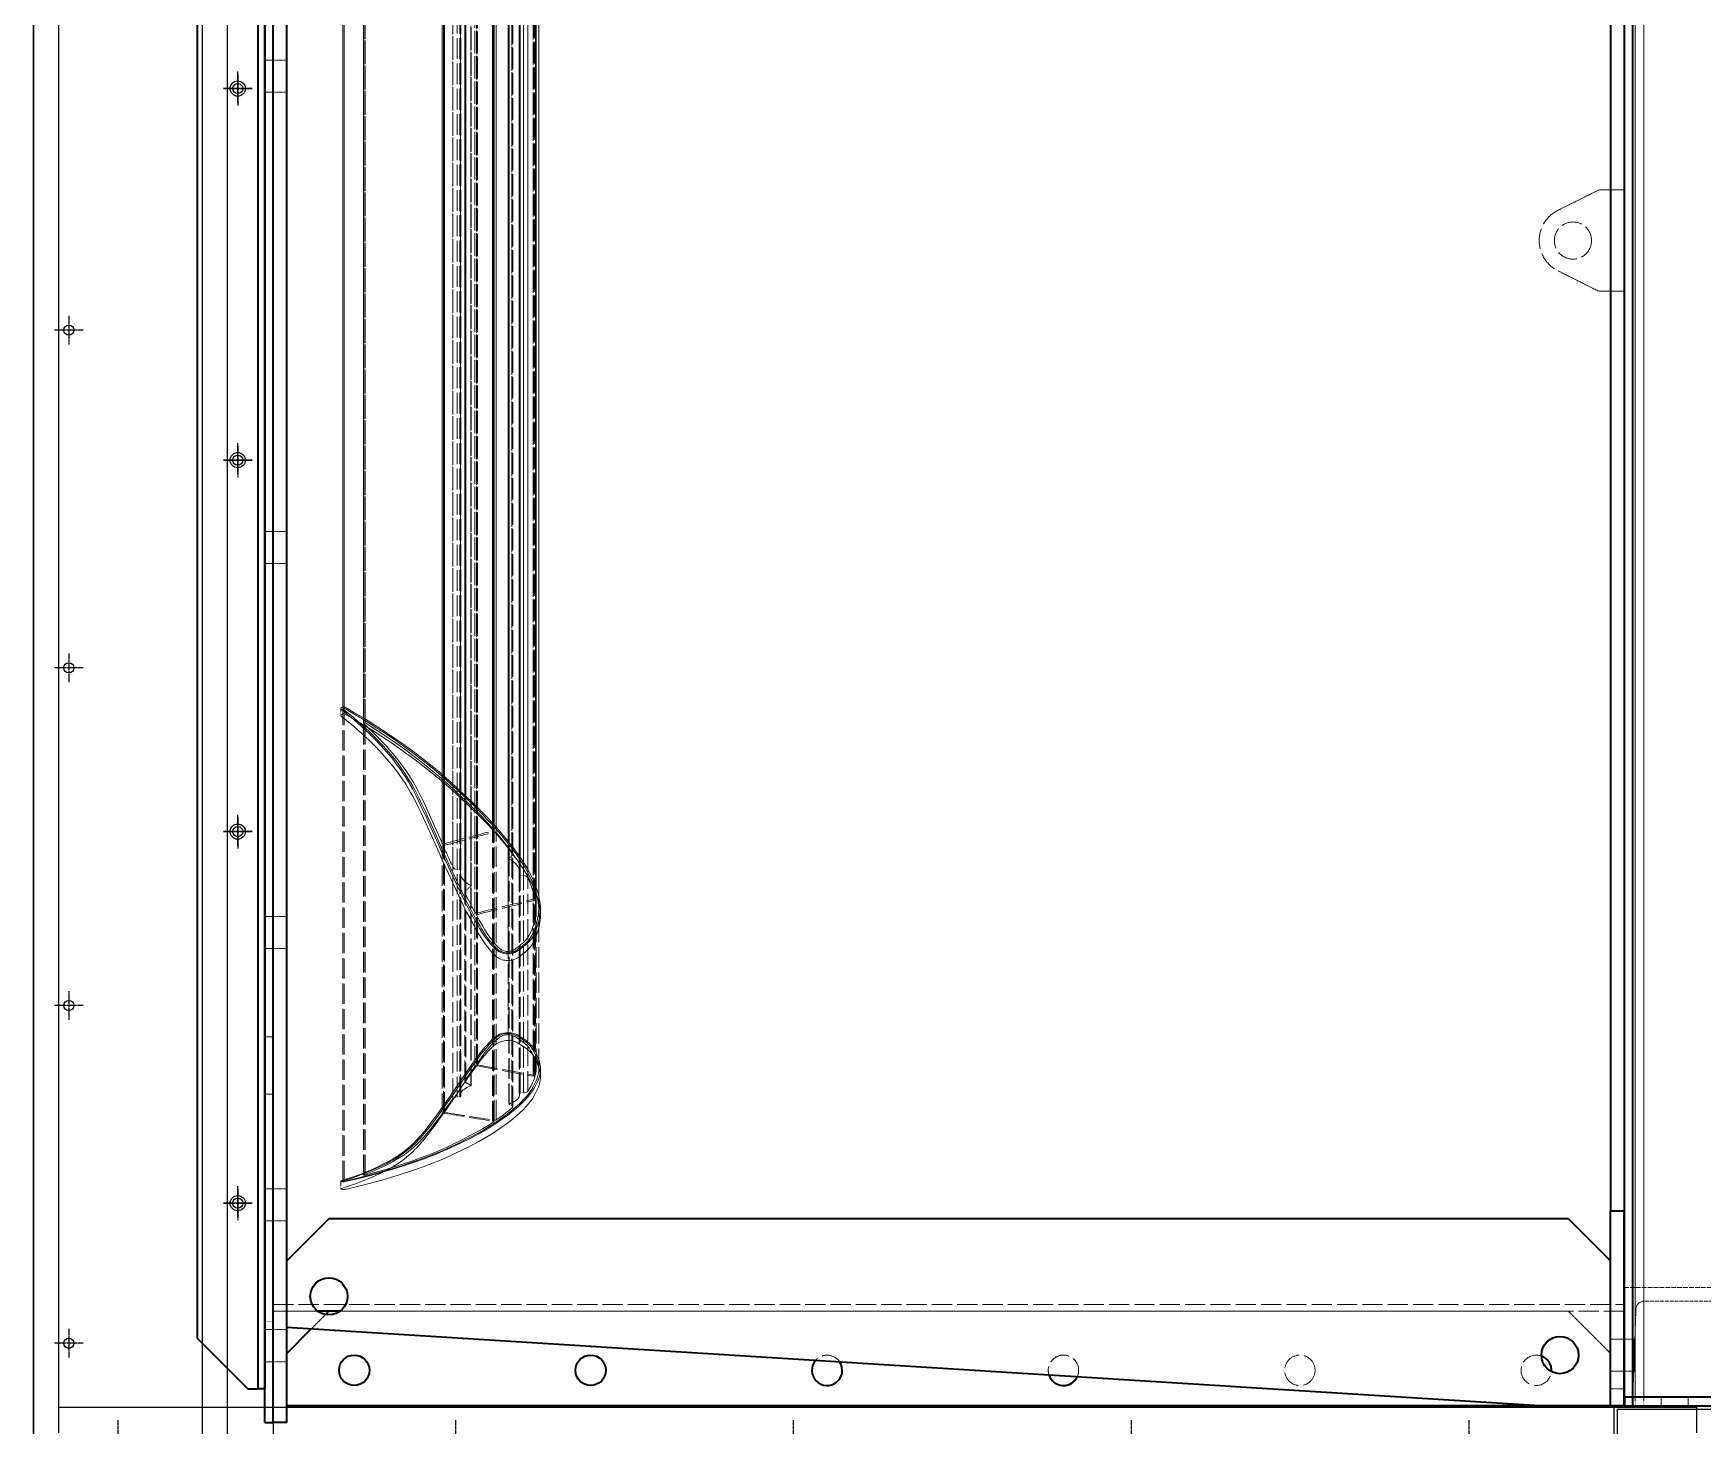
# Model space of a CAD drawing. Header units: millimetres. Extents: x 2647 to 34760, y 2046 to 24755.
# Drawn here: x 14037 to 15026, y 10360 to 11185 of the extents above; entities that cross this region are included whole.
import ezdxf

# ---------------------------------------------------------------- set-up
doc = ezdxf.new("R2010")
doc.units = ezdxf.units.MM
doc.linetypes.add('CENTER', pattern=[2, 1.25, -0.25, 0.25, -0.25])
doc.linetypes.add('DASHED', pattern=[15, 12, -3])
doc.layers.add('center', color=1, linetype='CENTER')

# ---------------------------------------------------------------- blocks, each defined once
blk = doc.blocks.new('A$C246C749F')
for p, q in [((0, 150), (0, 0)), ((0, 150), (150, 150)), ((0, 150), (0, 130)), ((150, 150), (150, 0)), ((2, 148), (148, 148)), ((2, 148), (2, 130)), ((148, 148), (148, 2)), ((2, 130), (0, 130)), ((2, 20), (0, 20)), ((0, 0), (0, 20)), ((2, 2), (2, 20)), ((0, 0), (150, 0)), ((2, 2), (148, 2))]:
    blk.add_line(p, q)
for centre in [(30, 120), (120, 120), (30, 30), (120, 30)]:
    blk.add_circle(centre, 3)
at = {"layer": 'center'}
for p, q in [((38.5, 120), (21.5, 120)), ((30, 128.5), (30, 111.5)), ((128.5, 120), (111.5, 120)), ((120, 128.5), (120, 111.5)), ((38.5, 30), (21.5, 30)), ((30, 38.5), (30, 21.5)), ((128.5, 30), (111.5, 30)), ((120, 38.5), (120, 21.5))]:
    blk.add_line(p, q, dxfattribs=at)
blk = doc.blocks.new('A$C637D7238')
at = {"color": 7, "lineweight": 35}
for p, q in [((40, 0), (40, 2540)), ((45, 0), (45, 2540)), ((45, 0), (45, 2540)), ((53, 0), (53, 2540)), ((850, 2530), (850, 10)), ((0, 1268), (0, 50)), ((837, 1270), (837, 125.27)), ((845, 1270), (845, 125.27)), ((36, 1250), (36, 20)), ((40, 1250), (40, 20)), ((40, 228.54), (40, 1250)), ((812, 120.74), (78, 120.74)), ((795, 10), (53, 56.29)), ((795, 10), (53, 10))]:
    blk.add_line(p, q, dxfattribs=at)
at = {"color": 7, "linetype": 'DASHED', "lineweight": 13}
for p, q in [((850, 2530), (850, 10)), ((851.65, 2530), (851.65, 10)), ((856.64, 2530), (856.64, 10)), ((40, 60.06), (40, 2479.79)), ((45, 66), (45, 2474)), ((45, 66), (45, 2474)), ((845, 66), (845, 2474)), ((45, 70), (45, 2470)), ((845, 2414.73), (845, 125.27)), ((53, 95.74), (53, 1270)), ((837, 1270), (837, 95.74)), ((86.2, 422.79), (86.2, 1235.08)), ((86.33, 422.56), (86.33, 1234.88)), ((87.01, 423.06), (87.01, 1235.31)), ((98.56, 414.13), (98.56, 1227.66)), ((98.66, 413.93), (98.66, 1227.48)), ((99.39, 414.39), (99.39, 1227.88)), ((174.98, 350.45), (174.98, 1169.9)), ((175.46, 351.32), (175.46, 1170.73)), ((175.58, 351.02), (175.58, 1170.44)), ((175.87, 349.67), (175.87, 1169.15)), ((177.14, 349.39), (177.14, 1168.89)), ((144.99, 343.26), (144.99, 1162.98)), ((145.88, 341.33), (145.88, 1161.11)), ((145.92, 341.17), (145.92, 1160.95)), ((146.35, 342.86), (146.35, 1162.59)), ((146.49, 341.89), (146.49, 1161.66)), ((184.18, 229.75), (184.18, 1162.47)), ((186.72, 337.39), (186.72, 1157.27)), ((186.98, 336.65), (186.98, 1156.55)), ((151.46, 328.95), (151.46, 1148.95)), ((153.9, 327.66), (153.9, 1147.67)), ((155.62, 327.5), (155.62, 1147.51)), ((156.04, 327.17), (156.04, 1147.18)), ((156.05, 327.21), (156.05, 1147.21)), ((165.49, 212.29), (165.49, 1146.93)), ((165.53, 212.42), (165.53, 1147.06)), ((184.56, 334.09), (184.56, 1154.03)), ((184.68, 334.28), (184.68, 1154.22)), ((184.74, 333.86), (184.74, 1153.8)), ((186.31, 335.51), (186.31, 1155.43)), ((155.91, 325.87), (155.91, 1145.87)), ((158.45, 202.07), (158.45, 1137.32)), ((158.56, 202.4), (158.56, 1137.64)), ((162.07, 318), (162.07, 1137.94)), ((162.14, 317.59), (162.14, 1137.53)), ((162.25, 317.78), (162.25, 1137.72)), ((164.47, 210.97), (164.47, 1145.72)), ((165.82, 211.23), (165.82, 1145.96)), ((166.09, 211.89), (166.09, 1146.57)), ((190.76, 324.53), (190.76, 1144.53)), ((190.77, 324.57), (190.77, 1144.57)), ((190.91, 325.87), (190.91, 1145.87)), ((191.19, 324.24), (191.19, 1144.24)), ((193.3, 324.04), (193.3, 1144.05)), ((195.73, 322.77), (195.73, 1142.77)), ((199, 205.86), (199, 1140.94)), ((199.39, 205.1), (199.39, 1140.22)), ((199.99, 204.67), (199.99, 1139.8)), ((200, 204.72), (200, 1139.85)), ((200.39, 206.21), (200.39, 1141.27)), ((200.77, 209.56), (200.77, 1144.41)), ((202.27, 209.56), (202.27, 1144.41)), ((151.46, 192.02), (151.46, 1127.41)), ((153.9, 192.88), (153.9, 1128.27)), ((155.62, 192.98), (155.62, 1128.38)), ((155.91, 194.08), (155.91, 1129.48)), ((156.04, 193.2), (156.04, 1128.6)), ((156.05, 193.18), (156.05, 1128.58)), ((158.45, 314.3), (158.45, 1134.17)), ((158.56, 313.84), (158.56, 1133.7)), ((159.11, 201.3), (159.11, 1136.57)), ((159.11, 315.4), (159.11, 1135.29)), ((162.07, 199.46), (162.07, 1134.79)), ((162.14, 199.75), (162.14, 1135.07)), ((162.25, 199.62), (162.25, 1134.95)), ((190.76, 194.98), (190.76, 1130.38)), ((190.77, 194.95), (190.77, 1130.35)), ((190.91, 194.08), (190.91, 1129.48)), ((191.19, 195.18), (191.19, 1130.57)), ((193.3, 195.31), (193.3, 1130.7)), ((195.73, 196.17), (195.73, 1131.56)), ((199, 309.06), (199, 1128.78)), ((199.39, 310.1), (199.39, 1129.85)), ((199.99, 310.7), (199.99, 1130.47)), ((200, 310.63), (200, 1130.4)), ((200.39, 308.59), (200.39, 1128.29)), ((144.99, 182.92), (144.99, 1118)), ((145.88, 184.11), (145.88, 1119.26)), ((145.92, 184.21), (145.92, 1119.36)), ((146.35, 183.17), (146.35, 1118.27)), ((146.49, 183.77), (146.49, 1118.89)), ((164.47, 302.22), (164.47, 1121.65)), ((165.49, 300.49), (165.49, 1119.84)), ((165.53, 300.32), (165.53, 1119.66)), ((165.82, 301.87), (165.82, 1121.29)), ((166.09, 301.01), (166.09, 1120.39)), ((184.56, 188.68), (184.56, 1124.01)), ((184.68, 188.56), (184.68, 1123.88)), ((184.74, 188.83), (184.74, 1124.16)), ((186.31, 187.77), (186.31, 1123.07)), ((186.72, 186.58), (186.72, 1121.83)), ((186.98, 187.04), (186.98, 1122.32)), ((200.77, 304.08), (200.77, 1123.6)), ((202.27, 304.07), (202.27, 1123.6)), ((174.98, 178.6), (174.98, 1113.37)), ((175.46, 178.09), (175.46, 1112.81)), ((175.58, 178.26), (175.58, 1113)), ((175.87, 179.06), (175.87, 1113.87)), ((177.14, 179.23), (177.14, 1114.05)), ((184.18, 279.01), (184.18, 1096.67)), ((86.2, 143.06), (86.2, 1069.66)), ((86.33, 143.15), (86.33, 1069.79)), ((87.01, 142.95), (87.01, 1069.5)), ((98.56, 146.63), (98.56, 1074.64)), ((98.66, 146.72), (98.66, 1074.76)), ((99.39, 146.52), (99.39, 1074.49)), ((45, 70), (845, 70)), ((45, 70), (845, 70)), ((845, 66), (84.64, 66)), ((812, 66), (84.64, 66)), ((845, 66), (84.64, 66)), ((812, 66), (84.64, 66)), ((795, 10), (53, 10))]:
    blk.add_line(p, q, dxfattribs=at)
at = {"color": 7, "lineweight": 13}
for p, q in [((851.65, 2525), (851.65, 15)), ((856.64, 2525), (856.64, 15))]:
    blk.add_line(p, q, dxfattribs=at)
at = {"color": 7, "linetype": 'DASHED', "lineweight": 13, "ltscale": 0.008333}
for p, q in [((45, 806.89), (40, 806.89)), ((45, 806.89), (40, 806.89)), ((45, 787.89), (40, 787.89)), ((45, 787.89), (40, 787.89)), ((45, 527.68), (40, 527.68)), ((45, 527.68), (40, 527.68)), ((45, 508.68), (40, 508.68)), ((45, 508.68), (40, 508.68)), ((45, 299.71), (40, 299.71)), ((45, 299.71), (40, 299.71)), ((45, 280.71), (40, 280.71)), ((45, 280.71), (40, 280.71)), ((45, 228.54), (40, 228.54)), ((45, 194.48), (40, 194.48)), ((45, 138.51), (40, 138.51)), ((45, 138.51), (40, 138.51)), ((45, 119.51), (40, 119.51)), ((45, 119.51), (40, 119.51)), ((40, 60), (45, 60)), ((45, 55.07), (40, 55.07)), ((45, 55.07), (40, 55.07)), ((45, 36.07), (40, 36.07)), ((45, 36.07), (40, 36.07)), ((850, 10), (845, 10)), ((851.65, 15), (851.65, 10)), ((856.64, 15), (856.64, 10)), ((867, 10), (867, 15)), ((867, 15), (867, 10)), ((883, 10), (883, 15)), ((883, 15), (883, 10))]:
    blk.add_line(p, q, dxfattribs=at)
at = {"color": 7, "linetype": 'DASHED', "lineweight": 13, "ltscale": 0.013333}
for p, q in [((45, 806.89), (53, 806.89)), ((45, 806.89), (53, 806.89)), ((45, 787.89), (53, 787.89)), ((45, 787.89), (53, 787.89)), ((45, 527.68), (53, 527.68)), ((45, 527.68), (53, 527.68)), ((45, 508.68), (53, 508.68)), ((45, 508.68), (53, 508.68)), ((45, 299.71), (53, 299.71)), ((45, 299.71), (53, 299.71)), ((45, 280.71), (53, 280.71)), ((45, 280.71), (53, 280.71)), ((45, 138.51), (53, 138.51)), ((45, 138.51), (53, 138.51)), ((45, 119.51), (53, 119.51)), ((45, 119.51), (53, 119.51)), ((845, 125.27), (837, 125.27)), ((45, 66), (53, 66)), ((45, 66), (53, 66)), ((845, 66), (837, 66)), ((845, 66), (837, 66)), ((45, 55.07), (53, 55.07)), ((45, 55.07), (53, 55.07)), ((845, 49.5), (837, 49.5)), ((837, 49.5), (845, 49.5)), ((837, 49.5), (845, 49.5)), ((845, 49.5), (837, 49.5)), ((45, 36.07), (53, 36.07)), ((45, 36.07), (53, 36.07)), ((845, 30.5), (837, 30.5)), ((837, 30.5), (845, 30.5)), ((837, 30.5), (845, 30.5)), ((845, 30.5), (837, 30.5)), ((845, 20), (837, 20)), ((845, 10), (837, 10))]:
    blk.add_line(p, q, dxfattribs=at)
at = {"color": 7, "linetype": 'DASHED', "lineweight": 13, "ltscale": 0.045137}
for p, q in [((805.78, 717.89), (830, 730)), ((830, 670), (805.78, 682.11))]:
    blk.add_line(p, q, dxfattribs=at)
at = {"color": 7, "linetype": 'DASHED', "lineweight": 13, "ltscale": 0.025}
for p, q in [((845, 730), (830, 730)), ((845, 670), (830, 670))]:
    blk.add_line(p, q, dxfattribs=at)
at = {"color": 7, "linetype": 'DASHED', "lineweight": 13, "ltscale": 0.1}
blk.add_line((845, 670), (845, 730), dxfattribs=at)
at = {"color": 7, "linetype": 'DASHED', "lineweight": 13, "ltscale": 0.006754}
blk.add_line((85.08, 418.73), (85.08, 422.78), dxfattribs=at)
at = {"color": 7, "linetype": 'DASHED', "lineweight": 13, "ltscale": 0.00289}
blk.add_line((153.9, 327.66), (155.62, 327.5), dxfattribs=at)
at = {"color": 7, "linetype": 'DASHED', "lineweight": 13, "ltscale": 6.25369e-05}
blk.add_line((156.05, 327.21), (156.04, 327.17), dxfattribs=at)
at = {"color": 7, "linetype": 'DASHED', "lineweight": 13, "ltscale": 0.003418}
blk.add_line((186.31, 335.51), (184.68, 334.28), dxfattribs=at)
at = {"color": 7, "linetype": 'DASHED', "lineweight": 13, "ltscale": 0.006232}
blk.add_line((159.11, 315.4), (162.14, 317.59), dxfattribs=at)
at = {"color": 7, "linetype": 'DASHED', "lineweight": 13, "ltscale": 6.23473e-05}
blk.add_line((190.76, 324.53), (190.77, 324.57), dxfattribs=at)
at = {"color": 7, "linetype": 'DASHED', "lineweight": 13, "ltscale": 0.003538}
blk.add_line((193.3, 324.04), (191.19, 324.24), dxfattribs=at)
at = {"color": 7, "linetype": 'DASHED', "lineweight": 13, "ltscale": 0.006702}
blk.add_line((203.27, 300.05), (203.27, 304.07), dxfattribs=at)
at = {"color": 7, "lineweight": 35, "ltscale": 0.056755}
blk.add_line((40, 194.48), (40, 228.54), dxfattribs=at)
at = {"color": 7, "linetype": 'DASHED', "lineweight": 13, "ltscale": 0.007646}
blk.add_line((203.27, 204.98), (203.27, 209.56), dxfattribs=at)
at = {"color": 7, "lineweight": 35, "ltscale": 0.224141}
blk.add_line((40, 60), (40, 194.48), dxfattribs=at)
at = {"color": 7, "linetype": 'DASHED', "lineweight": 13, "ltscale": 0.002883}
blk.add_line((153.9, 192.88), (155.62, 192.98), dxfattribs=at)
at = {"color": 7, "linetype": 'DASHED', "lineweight": 13, "ltscale": 4.21127e-05}
blk.add_line((156.05, 193.18), (156.04, 193.2), dxfattribs=at)
at = {"color": 7, "linetype": 'DASHED', "lineweight": 13, "ltscale": 0.003031}
blk.add_line((186.31, 187.77), (184.68, 188.56), dxfattribs=at)
at = {"color": 7, "linetype": 'DASHED', "lineweight": 13, "ltscale": 4.2301e-05}
blk.add_line((190.76, 194.98), (190.77, 194.95), dxfattribs=at)
at = {"color": 7, "linetype": 'DASHED', "lineweight": 13, "ltscale": 0.00353}
blk.add_line((193.3, 195.31), (191.19, 195.18), dxfattribs=at)
at = {"color": 7, "linetype": 'DASHED', "lineweight": 13, "ltscale": 0.007705}
blk.add_line((85.08, 138.44), (85.08, 143.07), dxfattribs=at)
at = {"color": 7, "lineweight": 35, "ltscale": 0.058926}
for p, q in [((78, 120.74), (53, 95.74)), ((812, 120.74), (837, 95.74))]:
    blk.add_line(p, q, dxfattribs=at)
at = {"color": 7, "lineweight": 35, "ltscale": 0.192122}
for p, q in [((837, 10), (837, 125.27)), ((845, 125.27), (845, 10)), ((845, 10), (845, 125.27))]:
    blk.add_line(p, q, dxfattribs=at)
at = {"color": 7, "lineweight": 35, "ltscale": 0.013333}
for p, q in [((845, 125.27), (837, 125.27)), ((845, 10), (837, 10)), ((53, 0), (45, 0)), ((53, 0), (45, 0))]:
    blk.add_line(p, q, dxfattribs=at)
at = {"color": 7, "lineweight": 35, "ltscale": 0.065747}
blk.add_line((53, 56.29), (53, 95.74), dxfattribs=at)
at = {"color": 7, "lineweight": 35, "ltscale": 0.142898}
blk.add_line((837, 10), (837, 95.74), dxfattribs=at)
at = {"color": 7, "linetype": 'DASHED', "lineweight": 13, "ltscale": 0.116667}
blk.add_line((845, 80), (845, 10), dxfattribs=at)
at = {"color": 7, "linetype": 'DASHED', "lineweight": 13, "ltscale": 0.233333}
blk.add_line((845, 80), (985, 80), dxfattribs=at)
at = {"color": 7, "linetype": 'DASHED', "lineweight": 13, "ltscale": 0.006667}
blk.add_line((45, 66), (45, 70), dxfattribs=at)
at = {"color": 7, "linetype": 'DASHED', "lineweight": 13, "ltscale": 0.193355}
blk.add_line((973.01, 72), (856.99, 72), dxfattribs=at)
at = {"color": 7, "linetype": 'DASHED', "lineweight": 13, "ltscale": 0.043934}
blk.add_line((71.36, 66), (45, 66), dxfattribs=at)
blk.add_line((71.36, 66), (45, 66), dxfattribs=at)
at = {"color": 7, "linetype": 'DASHED', "lineweight": 13, "ltscale": 0.11}
blk.add_line((45, 66), (45, 0), dxfattribs=at)
at = {"color": 7, "linetype": 'DASHED', "lineweight": 13, "ltscale": 0.020195}
blk.add_line((67.39, 55.39), (75.96, 63.96), dxfattribs=at)
blk.add_line((67.39, 55.39), (75.96, 63.96), dxfattribs=at)
at = {"color": 7, "lineweight": 35, "ltscale": 0.022133}
blk.add_line((84.64, 66), (71.36, 66), dxfattribs=at)
blk.add_line((84.64, 66), (71.36, 66), dxfattribs=at)
at = {"color": 7, "lineweight": 35, "ltscale": 0.004807}
blk.add_line((75.96, 63.96), (78, 66), dxfattribs=at)
blk.add_line((75.96, 63.96), (78, 66), dxfattribs=at)
at = {"color": 7, "lineweight": 35, "ltscale": 0.011067}
blk.add_line((84.64, 66), (78, 66), dxfattribs=at)
blk.add_line((84.64, 66), (78, 66), dxfattribs=at)
at = {"color": 7, "linetype": 'DASHED', "lineweight": 13, "ltscale": 0.058926}
blk.add_line((812, 66), (837, 41), dxfattribs=at)
blk.add_line((812, 66), (837, 41), dxfattribs=at)
at = {"color": 7, "linetype": 'DASHED', "lineweight": 13, "ltscale": 0.095349}
blk.add_line((852, 67.17), (850, 10), dxfattribs=at)
at = {"color": 7, "lineweight": 35, "ltscale": 0.070711}
blk.add_line((0, 50), (30, 20), dxfattribs=at)
at = {"color": 7, "linetype": 'DASHED', "lineweight": 13, "ltscale": 0.093818}
blk.add_line((53, 0), (53, 56.29), dxfattribs=at)
at = {"color": 7, "lineweight": 35, "ltscale": 0.033924}
blk.add_line((53, 41), (67.39, 55.39), dxfattribs=at)
blk.add_line((53, 41), (67.39, 55.39), dxfattribs=at)
at = {"color": 7, "linetype": 'DASHED', "lineweight": 13, "ltscale": 0.010079}
for p, q in [((851.05, 49.5), (845, 49.5)), ((845, 49.5), (851.05, 49.5)), ((851.05, 30.5), (845, 30.5)), ((845, 30.5), (851.05, 30.5))]:
    blk.add_line(p, q, dxfattribs=at)
at = {"color": 7, "linetype": 'DASHED', "lineweight": 13, "ltscale": 0.010632}
blk.add_line((851.38, 49.5), (845, 49.5), dxfattribs=at)
blk.add_line((851.38, 49.5), (845, 49.5), dxfattribs=at)
at = {"color": 7, "linetype": 'DASHED', "lineweight": 13, "ltscale": 0.008224}
blk.add_line((53, 36.07), (53, 41), dxfattribs=at)
at = {"color": 7, "linetype": 'DASHED', "lineweight": 13, "ltscale": 0.051667}
blk.add_line((53, 41), (53, 10), dxfattribs=at)
at = {"color": 7, "lineweight": 35, "ltscale": 0.043443}
blk.add_line((53, 10), (53, 36.07), dxfattribs=at)
at = {"color": 7, "linetype": 'DASHED', "lineweight": 13, "ltscale": 0.009526}
blk.add_line((850.72, 30.5), (845, 30.5), dxfattribs=at)
blk.add_line((850.72, 30.5), (845, 30.5), dxfattribs=at)
at = {"color": 7, "lineweight": 35, "ltscale": 0.01}
blk.add_line((30, 20), (36, 20), dxfattribs=at)
at = {"color": 7, "lineweight": 35, "ltscale": 0.006667}
blk.add_line((40, 20), (36, 20), dxfattribs=at)
at = {"color": 7, "lineweight": 35, "ltscale": 0.07}
blk.add_line((837, 10), (795, 10), dxfattribs=at)
at = {"color": 7, "lineweight": 35, "ltscale": 0.008333}
for p, q in [((845, 10), (850, 10)), ((845.16, 15), (845.16, 10)), ((40, 0), (45, 0))]:
    blk.add_line(p, q, dxfattribs=at)
at = {"color": 7, "lineweight": 35, "ltscale": 0.233333}
for p, q in [((985.16, 15), (845.16, 15)), ((845.16, 10), (985.16, 10))]:
    blk.add_line(p, q, dxfattribs=at)
at = {"color": 7, "linetype": 'DASHED', "lineweight": 13, "ltscale": 0.002746}
blk.add_line((850, 10), (851.65, 10), dxfattribs=at)
at = {"color": 7, "linetype": 'DASHED', "lineweight": 13, "ltscale": 0.008328}
blk.add_line((856.64, 10), (851.65, 10), dxfattribs=at)
at = {"color": 7, "linetype": 'DASHED', "lineweight": 13, "ltscale": 0.194519}
blk.add_line((856.64, 10), (973.35, 10), dxfattribs=at)
at = {"color": 7, "linetype": 'DASHED', "lineweight": 13}
for points in [[(87.65, 423.6), (87.28, 423.79), (87.08, 423.85), (86.74, 423.88), (86.4, 423.85), (85.97, 423.71), (85.58, 423.5), (85.27, 423.23), (85.13, 423.01), (85.08, 422.78)], [(85.08, 422.78), (85.12, 422.58), (85.23, 422.41), (85.34, 422.29), (85.59, 422.09)], [(87.65, 419.55), (87.28, 419.73), (87.08, 419.79), (86.74, 419.83), (86.4, 419.79), (85.97, 419.66), (85.58, 419.45), (85.27, 419.18), (85.13, 418.96), (85.08, 418.73)], [(85.08, 418.73), (85.12, 418.53), (85.23, 418.35), (85.34, 418.24), (85.59, 418.04)], [(85.59, 422.09), (88.2, 420.06), (89.48, 419.04), (93.14, 416.01), (95.19, 414.21), (97.2, 412.4), (99.47, 410.29), (102.35, 407.55), (105.15, 404.77), (108.2, 401.62), (110.98, 398.59), (113.52, 395.66), (115.22, 393.61), (116.85, 391.54), (118.45, 389.44), (119.98, 387.32), (121.79, 384.7), (123.51, 382.06), (125.14, 379.41), (126.39, 377.26), (127.62, 375.04), (128.81, 372.81), (130.1, 370.32), (131.33, 367.82), (132.7, 364.96), (135.59, 358.68), (139.12, 350.73), (142.63, 342.74), (145.53, 336.25), (148.76, 329.2), (153.6, 318.88), (154.92, 316.05), (156.88, 311.91), (157.88, 309.86), (159.66, 306.3), (161.42, 303), (162.14, 301.69), (165.06, 296.51), (166.53, 293.9), (167.28, 292.62), (168.61, 290.45), (170.17, 288.13), (171.29, 286.58), (172.44, 285.06), (173.32, 283.97), (174.25, 282.89), (175.27, 281.78), (176.38, 280.71), (177.09, 280.06), (177.92, 279.41), (178.36, 279.12), (178.83, 278.85), (179.44, 278.56), (180.09, 278.32), (180.78, 278.11), (181.49, 277.94), (182.21, 277.81), (182.94, 277.72), (183.61, 277.67), (184.28, 277.67)], [(85.59, 418.04), (88.2, 416.01), (89.49, 414.99), (93.14, 411.96), (95.19, 410.16), (97.21, 408.35), (99.48, 406.24), (102.35, 403.5), (105.16, 400.73), (108.21, 397.57), (110.99, 394.54), (113.53, 391.61), (115.22, 389.56), (116.86, 387.5), (118.45, 385.4), (119.99, 383.28), (121.79, 380.66), (123.51, 378.02), (125.14, 375.37), (126.39, 373.23), (127.63, 371), (128.82, 368.77), (130.1, 366.28), (131.34, 363.78), (132.71, 360.92), (135.6, 354.64), (139.13, 346.68), (142.62, 338.74), (145.51, 332.26), (148.76, 325.16), (153.2, 315.7), (154.97, 311.93), (156.93, 307.79), (157.93, 305.74), (159.7, 302.2), (161.78, 298.31), (164.5, 293.49), (166.49, 289.95), (167.23, 288.68), (168.59, 286.45), (170.14, 284.15), (171.89, 281.75), (173.35, 279.91), (174.24, 278.87), (175.27, 277.76), (176.37, 276.69), (177.08, 276.04), (177.91, 275.38), (178.35, 275.09), (178.83, 274.82), (179.65, 274.45), (180.54, 274.14), (181.49, 273.91), (182.2, 273.78), (182.93, 273.69), (183.61, 273.64), (184.28, 273.64)], [(87.01, 423.06), (86.81, 423.13), (86.59, 423.13), (86.39, 423.07), (86.24, 422.94), (86.2, 422.79)], [(86.33, 422.56), (89.41, 420.16), (92.21, 417.89), (95.22, 415.3), (98.16, 412.67), (101.6, 409.45), (105.18, 405.96), (108.63, 402.42), (110.31, 400.62), (111.95, 398.81), (114.47, 395.9), (116.77, 393.09), (118.93, 390.28), (121, 387.44), (122.97, 384.57), (124.83, 381.68), (126.14, 379.52), (127.41, 377.34), (128.67, 375.06), (129.89, 372.78), (131.54, 369.54), (133.12, 366.29), (135.15, 361.94), (136.24, 359.55), (138.38, 354.77), (142.25, 345.96), (145.73, 338.1), (149.26, 330.35), (150.86, 326.92), (155.85, 316.28), (157.69, 312.38), (160.06, 307.56), (162.41, 303.1), (163.28, 301.54), (166.14, 296.46), (167.51, 294.02), (168.22, 292.81), (169.31, 291.01), (170.81, 288.74), (172.5, 286.4), (173.38, 285.26), (174.29, 284.13), (175.81, 282.41), (176.62, 281.57), (177.48, 280.75), (177.93, 280.35), (178.51, 279.88), (179.34, 279.33), (180.06, 278.98), (180.99, 278.66), (182.04, 278.4), (183.13, 278.25), (184.24, 278.2)], [(87.01, 423.06), (92.81, 419.71), (94.73, 418.58), (101.31, 414.59), (106.46, 411.34), (112.1, 407.64), (117.63, 403.86), (123.05, 400.02), (128.46, 396.05), (132.99, 392.59), (137.42, 389.08), (141.76, 385.52), (144.59, 383.11), (147.38, 380.68), (150.47, 377.92), (153.52, 375.14), (156.79, 372.09), (160.02, 369.02), (163.16, 365.99), (166.24, 362.94), (169.15, 359.99), (171.99, 357.02), (174.44, 354.38), (177.47, 350.98), (180.39, 347.56), (183.2, 344.13), (185.53, 341.16), (188.24, 337.56), (189.65, 335.58), (191.02, 333.59), (192.11, 331.94), (193.95, 328.98), (195.05, 327.1), (196.07, 325.2), (197.5, 322.31), (198.16, 320.86), (198.77, 319.4), (199.52, 317.45), (200.19, 315.5), (200.79, 313.53), (201.17, 312.11), (201.5, 310.7), (201.77, 309.36), (201.98, 308.02), (202.19, 306.1), (202.27, 304.07)], [(87.65, 423.6), (92.85, 420.6), (97.77, 417.68), (101.23, 415.57), (104.66, 413.43), (108.42, 411.02), (112.14, 408.57), (117.1, 405.2), (120.69, 402.69), (124.24, 400.15), (129.07, 396.59), (133.7, 393.06), (138.23, 389.47), (141.36, 386.92), (144.44, 384.33), (147.45, 381.72), (150.41, 379.09), (153.42, 376.36), (156.38, 373.61), (159.58, 370.6), (162.73, 367.57), (167.19, 363.18), (171.51, 358.75), (174.8, 355.24), (177.98, 351.69), (180.85, 348.36), (182.84, 345.96), (185.2, 343), (187.5, 340.03), (189.91, 336.76), (191.94, 333.82), (193.86, 330.87), (195.41, 328.31), (196.84, 325.74), (198.3, 322.84), (198.96, 321.38), (199.59, 319.91), (200.36, 317.96), (201.05, 315.99), (201.66, 314.02), (202.28, 311.72), (202.73, 309.59), (203.06, 307.45), (203.23, 305.58), (203.27, 304.07)], [(87.65, 419.55), (92.85, 416.55), (97.77, 413.63), (101.23, 411.52), (104.65, 409.39), (108.41, 406.97), (112.13, 404.53), (117.09, 401.16), (120.69, 398.65), (124.24, 396.11), (129.07, 392.56), (133.7, 389.02), (138.23, 385.44), (141.36, 382.88), (144.44, 380.29), (147.45, 377.69), (150.41, 375.06), (153.42, 372.32), (156.38, 369.58), (159.58, 366.56), (162.74, 363.53), (167.55, 358.79), (171.52, 354.72), (174.81, 351.21), (177.99, 347.66), (180.86, 344.33), (182.84, 341.93), (184.78, 339.52), (186.79, 336.94), (188.72, 334.36), (189.91, 332.73), (191.95, 329.79), (193.87, 326.84), (195.41, 324.28), (196.84, 321.71), (198.3, 318.81), (198.97, 317.35), (199.59, 315.89), (200.36, 313.93), (201.05, 311.96), (201.67, 309.99), (202.27, 307.73), (202.75, 305.46), (203.06, 303.42), (203.23, 301.55), (203.27, 300.05)], [(99.39, 414.39), (99.19, 414.47), (98.96, 414.47), (98.75, 414.41), (98.6, 414.28), (98.56, 414.13)], [(98.66, 413.93), (100.71, 412.04), (104.7, 408.24), (107.59, 405.35), (110.4, 402.43), (112.21, 400.47), (113.98, 398.49), (115.68, 396.51), (117.33, 394.5)], [(99.39, 414.39), (104.95, 410.9), (108.71, 408.46), (112.41, 405.99), (116.1, 403.47), (119.75, 400.91), (125.18, 396.98), (126.96, 395.65), (131.69, 392.06), (135.62, 388.97), (139.45, 385.85), (143.21, 382.68), (147.6, 378.84), (151.97, 374.88), (155.24, 371.84), (158.47, 368.78), (163.04, 364.35), (167.49, 359.89), (171.09, 356.13), (172.2, 354.93), (175.46, 351.32)], [(117.33, 394.5), (119.7, 391.48), (121.96, 388.42), (124.1, 385.33), (126.12, 382.21), (128.01, 379.08), (129.78, 375.95), (131.46, 372.8), (133.04, 369.68), (134.56, 366.55), (136.03, 363.43)], [(136.03, 363.43), (137.59, 360.03), (140.6, 353.26), (144.99, 343.26)], [(175.87, 349.67), (176.2, 349.72), (176.54, 349.69), (176.86, 349.6), (177.02, 349.5), (177.14, 349.39)], [(177.14, 349.39), (180.16, 345.8), (183.06, 342.2), (184.92, 339.8), (186.72, 337.39)], [(146.35, 342.86), (146.02, 342.81), (145.68, 342.83), (145.37, 342.92), (145.14, 343.07), (144.99, 343.26)], [(153.9, 327.66), (153.14, 327.79), (152.46, 328.04), (152.16, 328.21), (151.9, 328.41), (151.64, 328.67), (151.46, 328.95)], [(155.62, 327.5), (155.82, 327.46), (155.97, 327.37), (156.03, 327.29), (156.05, 327.21)], [(184.74, 333.86), (186.04, 333.12), (187.22, 332.29), (188.27, 331.39), (188.74, 330.91), (189.17, 330.41), (189.55, 329.9), (189.88, 329.38), (190.33, 328.53), (190.65, 327.66), (190.84, 326.76), (190.91, 325.87)], [(162.07, 318), (160.77, 318.72), (159.59, 319.52), (158.54, 320.4), (158.07, 320.87), (157.64, 321.36), (157.26, 321.86), (156.93, 322.38), (156.48, 323.22), (156.16, 324.09), (155.97, 324.97), (155.91, 325.87)], [(191.19, 324.24), (190.99, 324.28), (190.84, 324.37), (190.78, 324.45), (190.76, 324.53)], [(193.3, 324.04), (194.05, 323.91), (194.73, 323.67), (195.03, 323.5), (195.3, 323.31), (195.55, 323.05), (195.73, 322.77)], [(199.99, 310.7), (199.38, 313.13), (198.65, 315.56), (197.79, 317.98), (196.82, 320.38), (195.73, 322.77)], [(164.47, 302.22), (162.61, 305.66), (160.83, 309.14), (158.56, 313.84)], [(199, 309.06), (199.37, 309.11), (199.74, 309.07), (200.07, 308.96), (200.29, 308.79), (200.39, 308.59)], [(200.77, 304.08), (200.73, 305.43), (200.63, 306.78), (200.39, 308.59)], [(165.82, 301.87), (165.32, 301.83), (165.08, 301.86), (164.86, 301.92), (164.62, 302.05), (164.47, 302.22)], [(171.73, 289.75), (170.4, 291.82), (169.15, 293.91), (167.05, 297.64), (165.53, 300.32)], [(184.18, 279.01), (184.75, 279.05), (185.31, 279.15), (185.89, 279.3), (186.47, 279.5), (187.42, 279.95), (188.32, 280.48), (188.95, 280.9), (190.07, 281.74), (191.47, 282.86), (192.47, 283.69), (193.48, 284.6), (194.28, 285.42), (194.74, 285.95), (195.37, 286.73), (195.95, 287.53), (196.49, 288.38), (196.98, 289.24), (197.42, 290.12), (198.08, 291.7), (198.58, 293.07), (199.28, 295.16), (199.67, 296.45), (200.01, 297.75), (200.39, 299.6), (200.6, 301.08), (200.73, 302.58), (200.77, 304.08)], [(202.27, 304.07), (202.22, 302.38), (202.06, 300.69), (201.79, 299.01), (201.37, 297.11), (201.04, 295.92), (200.28, 293.56), (199.78, 292.15), (199.4, 291.16), (198.99, 290.19), (198.53, 289.22), (197.76, 287.86), (196.98, 286.72), (196.11, 285.61), (195.13, 284.54), (194.36, 283.81), (193.54, 283.09), (191.69, 281.58), (190.56, 280.71), (189.97, 280.29), (189.25, 279.82), (188.49, 279.38), (187.43, 278.88), (186.87, 278.67), (186.28, 278.5), (185.28, 278.29), (184.24, 278.2)], [(203.27, 304.07), (203.24, 302.8), (203.15, 301.52), (203, 300.25), (202.79, 298.98), (202.53, 297.7), (202.02, 295.8), (201.4, 293.87), (200.63, 291.69), (200.15, 290.49), (199.49, 289.06), (198.7, 287.68), (197.92, 286.52), (197.04, 285.41), (196.07, 284.35), (195.3, 283.6), (194.48, 282.88), (192.63, 281.37), (192.03, 280.89), (190.8, 279.99), (190.15, 279.55), (189.1, 278.95), (188.05, 278.46), (186.9, 278.06), (185.86, 277.82), (185.08, 277.72), (184.28, 277.67)], [(203.27, 300.05), (203.24, 298.77), (203.15, 297.5), (203, 296.22), (202.79, 294.95), (202.53, 293.68), (202.2, 292.42), (201.82, 291.13), (201.4, 289.84), (200.63, 287.67), (200.25, 286.71), (199.56, 285.17), (199.16, 284.42), (198.71, 283.67), (197.93, 282.51), (197.06, 281.4), (196.09, 280.33), (195.31, 279.59), (194.49, 278.86), (192.65, 277.36), (191.18, 276.23), (190.39, 275.68), (189.77, 275.29), (189.11, 274.92), (188.12, 274.46), (187.04, 274.07), (185.87, 273.8), (185.09, 273.69), (184.28, 273.64)], [(184.18, 279.01), (183.65, 279.02), (183.11, 279.07), (182.48, 279.17), (181.41, 279.46), (180.98, 279.62), (180.47, 279.87), (179.79, 280.3), (179.18, 280.8), (178.12, 281.79), (176.95, 282.98), (175.86, 284.21), (174.85, 285.46), (173.88, 286.73), (172.78, 288.23), (171.73, 289.75)], [(85.59, 143.34), (89.3, 144.52), (93.08, 145.82), (97.32, 147.41), (99.64, 148.33), (102.55, 149.54), (105.38, 150.78), (108.41, 152.19), (111.18, 153.57), (113.72, 154.93), (115.4, 155.89), (117.02, 156.87), (118.6, 157.87), (120.13, 158.9), (121.48, 159.85), (122.78, 160.82), (124.03, 161.81), (125.22, 162.8), (126.45, 163.89), (127.63, 164.98), (128.77, 166.09), (130.06, 167.42), (131.31, 168.77), (132.63, 170.26), (134.66, 172.69), (136.14, 174.53), (139, 178.28), (142.44, 182.98), (146.19, 188.23), (149.43, 192.83), (153.2, 198.26), (154.78, 200.62), (157.45, 204.64), (159.83, 208.14), (162.71, 212.14), (165.83, 216.44), (167, 218.07), (168.58, 220.16), (170.37, 222.32), (172.06, 224.22), (173.56, 225.78), (174.53, 226.72), (176, 228), (176.68, 228.54), (177.41, 229.08), (178.17, 229.56), (179.06, 229.99), (179.67, 230.22), (180.33, 230.42), (181.07, 230.6), (181.83, 230.74), (183.04, 230.88), (184.28, 230.91)], [(86.33, 143.15), (90.22, 144.39), (92.1, 145.02), (95.28, 146.16), (98.38, 147.33), (103.09, 149.25), (106.25, 150.63), (109.32, 152.06), (112.27, 153.53), (114.77, 154.88), (117.57, 156.51), (120.21, 158.2), (122.7, 159.95), (125.03, 161.75), (126.34, 162.84), (127.59, 163.95), (128.82, 165.11), (130.01, 166.27), (131.26, 167.58), (132.48, 168.91), (134.47, 171.2), (136.65, 173.86), (138.14, 175.77), (140.73, 179.21), (143.42, 182.9), (147.1, 188.05), (149.55, 191.52), (152.55, 195.8), (155.22, 199.72), (157.83, 203.65), (160.52, 207.64), (162.42, 210.32), (165.01, 213.84), (166.21, 215.51), (167.65, 217.52), (168.39, 218.53), (169.54, 220.04), (171.04, 221.85), (172.78, 223.82), (174.41, 225.53), (175.5, 226.58), (176.44, 227.41), (177.43, 228.22), (177.96, 228.63), (178.56, 229.04), (179.42, 229.51), (180.45, 229.91), (181.09, 230.08), (182.11, 230.29), (183.17, 230.42), (184.24, 230.45)], [(184.18, 229.75), (183.63, 229.74), (183.07, 229.7), (182.4, 229.6), (181.74, 229.46), (180.83, 229.17), (180.34, 228.95), (179.88, 228.7), (179.44, 228.4), (179.01, 228.09), (177.79, 227.11), (176.65, 226.09), (175.59, 225.06), (174.58, 224.01), (172.69, 221.9), (171.73, 220.77)], [(184.18, 229.75), (184.79, 229.72), (185.38, 229.62), (186.01, 229.47), (186.63, 229.27), (187.66, 228.84), (188.63, 228.32), (189.73, 227.64), (191.34, 226.56), (192.48, 225.76), (193.74, 224.79), (194.71, 223.92), (195.36, 223.26), (195.95, 222.58), (196.5, 221.87), (196.99, 221.16), (197.44, 220.42), (198.11, 219.13), (198.61, 218.01), (199.31, 216.35), (199.7, 215.34), (200.04, 214.33), (200.41, 212.89), (200.61, 211.78), (200.73, 210.67), (200.77, 209.56)], [(202.27, 209.56), (202.22, 210.85), (202.06, 212.13), (201.8, 213.42), (201.37, 214.9), (201.04, 215.84), (200.27, 217.71), (199.78, 218.84), (199.4, 219.63), (198.99, 220.42), (198.52, 221.2), (197.75, 222.32), (196.96, 223.28), (196.07, 224.2), (195.08, 225.1), (194.29, 225.73), (193.46, 226.34), (191.55, 227.65), (190.41, 228.39), (189.1, 229.14), (188.35, 229.5), (187.26, 229.92), (186.09, 230.24), (185.18, 230.39), (184.24, 230.45)], [(203.27, 209.56), (203.24, 210.53), (203.15, 211.49), (203, 212.46), (202.8, 213.44), (202.53, 214.43), (202.02, 215.93), (201.39, 217.47), (200.72, 219.01), (200.35, 219.78), (199.94, 220.56), (199.24, 221.71), (198.4, 222.85), (197.58, 223.79), (196.65, 224.71), (195.9, 225.37), (194.53, 226.42), (193.36, 227.24), (191.77, 228.31), (190.69, 228.98), (190.11, 229.3), (189.2, 229.76), (188.11, 230.21), (186.92, 230.57), (185.85, 230.78), (185.07, 230.87), (184.28, 230.91)], [(85.59, 138.72), (89.3, 139.91), (93.09, 141.21), (97.32, 142.8), (99.65, 143.72), (102.55, 144.93), (105.39, 146.17), (108.42, 147.58), (111.19, 148.97), (113.73, 150.33), (115.41, 151.29), (117.03, 152.27), (118.61, 153.28), (120.14, 154.3), (121.49, 155.26), (122.79, 156.23), (124.04, 157.22), (125.23, 158.21), (126.46, 159.3), (127.64, 160.39), (128.78, 161.5), (130.07, 162.84), (131.32, 164.19), (132.64, 165.69), (134.68, 168.11), (136.16, 169.96), (138.6, 173.14), (140.28, 175.42), (142.95, 179.11), (147.77, 185.88), (149.4, 188.2), (153.18, 193.65), (154.77, 196.02), (157.99, 200.86), (159.83, 203.55), (161.74, 206.23), (165.04, 210.75), (167, 213.48), (168.07, 214.91), (170.1, 217.41), (172.13, 219.7), (173.27, 220.9), (174.47, 222.06), (175.77, 223.21), (176.73, 223.98), (177.43, 224.5), (178.15, 224.95), (178.98, 225.36), (179.6, 225.6), (180.25, 225.8), (180.98, 225.98), (181.74, 226.13), (183, 226.28), (184.28, 226.32)], [(171.73, 220.77), (170.4, 219.1), (169.15, 217.42), (166.74, 214.07), (165.53, 212.42)], [(203.27, 204.98), (203.24, 205.94), (203.15, 206.9), (203, 207.88), (202.8, 208.85), (202.53, 209.84), (202.21, 210.83), (201.82, 211.85), (200.89, 214.04), (200.15, 215.58), (199.49, 216.73), (198.71, 217.86), (197.91, 218.82), (197.03, 219.75), (196.05, 220.65), (195.26, 221.28), (194.42, 221.9), (192.53, 223.21), (191.34, 223.99), (190.71, 224.37), (189.72, 224.92), (188.59, 225.43), (187.34, 225.86), (186.29, 226.11), (185.18, 226.27), (184.28, 226.32)], [(87.01, 142.95), (94.2, 144.64), (101, 146.35), (106.35, 147.78), (111.6, 149.27), (116.67, 150.79), (121.66, 152.36), (126.54, 153.98), (128.9, 154.8), (134.56, 156.85), (140.06, 158.99), (144.99, 161.04), (149.8, 163.18), (152.78, 164.57), (155.72, 165.99), (158.96, 167.61), (162.16, 169.26), (164.85, 170.69), (167.49, 172.16), (169.76, 173.46), (171.99, 174.78), (175.06, 176.7), (177.98, 178.64), (180.81, 180.62), (183.53, 182.64), (185.77, 184.41), (188.37, 186.59), (190.83, 188.82), (192, 189.95), (193.12, 191.1), (194.66, 192.8), (195.98, 194.4), (197.19, 196.02), (198.22, 197.58), (199.16, 199.17), (199.99, 200.78), (200.71, 202.42), (201.3, 204.03), (201.77, 205.66), (202.07, 207.13), (202.23, 208.51), (202.27, 209.56)], [(87.65, 142.74), (94.99, 144.46), (101.77, 146.16), (105.68, 147.2), (109.55, 148.27), (114.74, 149.78), (118.46, 150.91), (122.12, 152.06), (125.72, 153.25), (129.27, 154.46), (133.89, 156.11), (138.4, 157.82), (141.5, 159.05), (144.54, 160.31), (147.54, 161.61), (150.5, 162.93), (153.42, 164.29), (156.31, 165.68), (161.6, 168.34), (164.2, 169.71), (166.77, 171.1), (170.59, 173.26), (173.93, 175.26), (177.45, 177.51), (180.82, 179.82), (183.73, 181.95), (186.35, 183.99), (188.86, 186.06), (190.89, 187.86), (192.82, 189.7), (194.62, 191.57), (196.05, 193.2), (197.37, 194.85), (198.49, 196.41), (199.51, 198), (200.42, 199.61), (201.22, 201.25), (201.9, 202.87), (202.45, 204.46), (202.87, 206.07), (203.12, 207.46), (203.25, 208.87), (203.27, 209.56)], [(164.47, 210.97), (162.6, 208.38), (160.25, 204.95), (158.56, 202.4)], [(165.82, 211.23), (165.25, 211.26), (164.97, 211.22), (164.73, 211.15), (164.58, 211.07), (164.47, 210.97)], [(200.77, 209.56), (200.71, 208.22), (200.53, 206.88), (200.39, 206.21)], [(87.65, 138.11), (95, 139.84), (101.78, 141.55), (105.69, 142.59), (109.57, 143.66), (114.76, 145.17), (120.3, 146.88), (125.74, 148.65), (129.29, 149.86), (133.91, 151.52), (138.43, 153.23), (141.53, 154.46), (144.57, 155.72), (147.57, 157.02), (150.53, 158.35), (153.46, 159.71), (156.34, 161.1), (161.64, 163.77), (164.24, 165.13), (166.81, 166.53), (170.63, 168.69), (173.97, 170.7), (176.68, 172.42), (179.3, 174.17), (181.83, 175.96), (183.76, 177.39), (186.33, 179.39), (188.89, 181.5), (190.92, 183.3), (192.84, 185.14), (194.65, 187.01), (196.07, 188.64), (197.39, 190.29), (198.51, 191.85), (199.52, 193.44), (200.43, 195.05), (201.23, 196.69), (201.91, 198.31), (202.47, 199.94), (202.88, 201.5), (203.13, 202.95), (203.24, 203.96), (203.27, 204.98)], [(162.07, 199.46), (160.47, 198.83), (159.74, 198.48), (159.06, 198.11), (158.23, 197.58), (157.52, 197.02), (156.92, 196.43), (156.48, 195.86), (156.16, 195.28), (155.97, 194.68), (155.91, 194.08)], [(199.99, 204.67), (199.38, 202.91), (198.65, 201.18), (197.79, 199.48), (196.82, 197.81), (195.73, 196.17)], [(199, 205.86), (199.58, 205.83), (199.84, 205.87), (200.07, 205.93), (200.22, 206.01), (200.34, 206.1), (200.39, 206.21)], [(153.9, 192.88), (153.15, 192.79), (152.46, 192.63), (151.89, 192.38), (151.64, 192.21), (151.46, 192.02)], [(155.62, 192.98), (155.91, 193.04), (156, 193.1), (156.04, 193.15), (156.05, 193.18)], [(184.74, 188.83), (186.34, 189.43), (187.07, 189.76), (187.75, 190.12), (188.58, 190.63), (189.29, 191.17), (189.89, 191.75), (190.33, 192.31), (190.65, 192.88), (190.84, 193.48), (190.91, 194.08)], [(191.19, 195.18), (190.9, 195.12), (190.81, 195.06), (190.77, 195.01), (190.76, 194.98)], [(193.3, 195.31), (194.05, 195.39), (194.73, 195.56), (195.3, 195.8), (195.55, 195.98), (195.73, 196.17)], [(99.39, 146.52), (105.12, 148.05), (110.3, 149.52), (115.39, 151.04), (119.13, 152.21), (122.82, 153.42), (127.69, 155.08), (130.11, 155.94), (134.48, 157.56), (138.75, 159.23), (141.73, 160.46), (144.66, 161.71), (147.58, 163.01), (152.07, 165.11), (156.47, 167.27), (160.96, 169.57), (165.31, 171.93), (169.05, 174.07), (172.28, 176.03), (175.46, 178.09)], [(136.03, 171.19), (138.35, 174.04), (140.6, 176.95), (143.24, 180.51), (144.99, 182.92)], [(146.35, 183.17), (145.74, 183.19), (145.48, 183.16), (145.24, 183.09), (145.09, 183.01), (144.99, 182.92)], [(175.87, 179.06), (176.48, 179.04), (176.74, 179.08), (176.97, 179.14), (177.14, 179.23)], [(177.14, 179.23), (179.17, 180.65), (181.14, 182.1), (183.06, 183.57), (184.92, 185.07), (186.72, 186.58)], [(117.33, 155.36), (119.7, 156.79), (121.96, 158.26), (124.1, 159.77), (126.12, 161.32), (128.01, 162.9), (129.32, 164.07), (130.57, 165.26), (131.83, 166.52), (133.05, 167.81), (134.57, 169.49), (136.03, 171.19)], [(98.66, 146.72), (100.71, 147.52), (104.7, 149.16), (107.59, 150.42), (110.4, 151.73), (113.98, 153.52), (115.68, 154.43), (117.33, 155.36)], [(85.08, 143.07), (85.09, 143.11), (85.11, 143.14), (85.18, 143.19), (85.29, 143.24), (85.59, 143.34)], [(87.65, 142.74), (87.07, 142.64), (86.75, 142.62), (86.24, 142.65), (85.76, 142.73), (85.5, 142.8), (85.28, 142.88), (85.13, 142.98), (85.09, 143.04), (85.08, 143.07)], [(85.08, 138.44), (85.09, 138.49), (85.11, 138.51), (85.18, 138.56), (85.29, 138.62), (85.59, 138.72)], [(87.65, 138.11), (87.07, 138.01), (86.75, 138), (86.24, 138.03), (85.76, 138.11), (85.5, 138.17), (85.28, 138.26), (85.13, 138.35), (85.09, 138.41), (85.08, 138.44)], [(87.01, 142.95), (86.7, 142.92), (86.39, 142.95), (86.25, 143), (86.21, 143.03), (86.2, 143.06)], [(99.39, 146.52), (99.07, 146.48), (98.75, 146.51), (98.61, 146.56), (98.57, 146.6), (98.56, 146.63)]]:
    blk.add_lwpolyline(points, dxfattribs=at)
for centre, radius in [((814.72, 700), 11), ((653, 31), 9), ((653, 31), 9)]:
    blk.add_circle(centre, radius, dxfattribs=at)
at = {"color": 7, "lineweight": 35}
for centre, radius in [((78, 74.77), 11), ((807, 40), 11), ((93, 31), 9), ((93, 31), 9), ((233, 31), 9), ((233, 31), 9)]:
    blk.add_circle(centre, radius, dxfattribs=at)
at = {"color": 7, "linetype": 'DASHED', "lineweight": 13}
for centre, radius, start, end in [((814.72, 700), 20, 116.56505, 243.43495), ((86.5, 422.81), 0.301, 182.81824, 235.72975), ((98.84, 414.14), 0.284, 182.14103, 230.31972), ((-2090.67, 8836.99), 8783.77, 284.75446, 284.947645), ((-2086.41, 8835.24), 8781.96, 284.729694, 284.927974), ((175.13, 351), 0.454, 1.69098, 43.5819), ((146.28, 341.33), 0.394, 180.30162, 204.34907), ((768.72, 616.65), 681.01, 203.86108, 204.98966), ((162.2, 325.86), 6.29, 167.98817, 179.95076), ((184.66, 325.87), 6.24, 347.9449, 359.96701), ((159.52, 314.31), 1.07, 180.38242, 205.91707), ((-1878.3, 8714.96), 8657.86, 283.65648, 283.885237), ((-1873.54, 8711.06), 8653.85, 283.632383, 283.8567), ((199.66, 310.63), 0.338, 0.04777, 12.47435), ((165.83, 300.5), 0.347, 180.62297, 210.29959), ((165.71, 212.28), 0.222, 141.72031, 178.4651), ((1494.37, 7393.83), 7304.44, 259.520528, 259.788244), ((1498.4, 7395.04), 7305.67, 259.492401, 259.754803), ((159.04, 202.06), 0.595, 144.81843, 178.76379), ((694.91, 1244.23), 1172.52, 242.80864, 242.97472), ((199.82, 204.72), 0.181, 342.94788, 359.85887), ((-1292.66, 1211.73), 1767.85, 324.46335, 324.77384), ((158.77, 194.08), 2.87, 180.14392, 197.83596), ((188, 194.07), 2.9, 0.18289, 17.72881), ((146.05, 184.11), 0.17, 142.42876, 178.45222), ((1299.14, 7312.11), 7221.55, 260.814452, 261.044452), ((1303.32, 7314.42), 7223.89, 260.785014, 261.020984), ((856.99, 67), 5, 90, 178), ((373, 31), 9, 32.63922, 140.22105), ((373, 31), 9, 32.63918, 140.22109), ((513, 31), 9, 334.23004, 198.63022), ((513, 31), 9, 334.23001, 241.35212), ((793, 31), 9, 70.4443, 355.02377), ((793, 31), 9, 70.44426, 355.02375)]:
    blk.add_arc(centre, radius, start, end, dxfattribs=at)
at = {"color": 7, "lineweight": 35}
for centre, start, end in [((373, 31), 140.22105, 32.63922), ((373, 31), 140.22109, 32.63918), ((793, 31), 355.02377, 70.4443), ((793, 31), 355.02375, 70.44426), ((513, 31), 198.63022, 334.23004), ((513, 31), 241.35212, 334.23001)]:
    blk.add_arc(centre, 9, start, end, dxfattribs=at)
at = {"color": 7, "linetype": 'DASHED', "lineweight": 13}
for centre, major_axis, ratio, start_param, end_param in [((174.58, 351.02), (1, 0), 0.622502, 5.119467, 6.284035), ((146.88, 341.33), (0.998, 0.001), 0.612686, 1.974209, 3.140839), ((183.96, 336.66), (3.01, -0.01), 0.605634, 5.610201, 6.285528), ((183.98, 336.66), (2.99, -0.01), 0.607925, 0.002189, 0.421476), ((185.06, 334.09), (0.5, 0), 0.604294, 2.464075, 3.141168), ((185.07, 334.09), (0.5, 0), 0.603833, 3.141156, 4.00696), ((161.75, 317.78), (0.5, 0), 0.585546, 0.000325, 0.866909), ((161.74, 317.78), (0.5, 0), 0.585086, 5.606946, 6.283498), ((161.43, 314.31), (2.99, 0.01), 0.58255, 2.460946, 3.139532), ((199, 310.63), (1, 0), 0.576418, 5.119416, 6.283925), ((166.49, 300.49), (0.998, 0.001), 0.565187, 1.974238, 3.140879), ((166.49, 212.29), (1, 0), 0.432553, 3.141141, 4.304995), ((161.47, 202.08), (3.02, 0.01), 0.412732, 3.140179, 3.814439), ((161.74, 199.62), (0.501, 0), 0.40933, 5.417916, 6.283459), ((161.75, 199.62), (0.499, 0), 0.409856, 0.000268, 0.677542), ((199, 204.72), (0.997, -0.001), 0.419741, 0.000429, 1.167746), ((185.06, 188.68), (0.499, 0), 0.388471, 2.274554, 3.141422), ((185.07, 188.68), (0.501, 0), 0.387945, 3.141429, 3.817782), ((146.89, 184.11), (1, 0), 0.37837, 3.141146, 4.304849), ((174.59, 178.26), (0.997, -0.001), 0.367172, 0.000367, 1.167923), ((174.58, 178.26), (1, 0), 0.366225, 5.781275, 6.283526), ((184, 187.05), (2.98, -0.01), 0.386399, 0.001189, 0.680957), ((183.96, 187.05), (3.02, -0.01), 0.383791, 5.866902, 6.284276), ((86.7, 143.06), (0.499, 0), 0.281141, 2.403817, 3.141472), ((99.05, 146.63), (0.499, 0), 0.291085, 2.492365, 3.141424), ((851.05, 40), (0, 9.5), 0.034921, 0.002307, 2.070793), ((851.05, 40), (0, 9.5), 0.034919, 5.212509, 6.28548), ((851.05, 40), (0, 9.5), 0.034921, 3.141555, 5.212385), ((851.05, 40), (0, 9.5), 0.034919, 2.070918, 3.141543)]:
    blk.add_ellipse(centre, major_axis=major_axis, ratio=ratio, start_param=start_param, end_param=end_param, dxfattribs=at)
at = {"color": 7, "lineweight": 35}
for ratio, start_param, end_param in [(0.034921, 6.283148, 8.353978), (0.034919, 5.212511, 6.283135), (0.034921, 3.141555, 5.212385), (0.034919, 2.070918, 3.141543)]:
    blk.add_ellipse((851.05, 40), major_axis=(0, 9.5), ratio=ratio, start_param=start_param, end_param=end_param, dxfattribs=at)
blk = doc.blocks.new('A$C7585302F')
for p, q in [((0, 9.5), (0, 2715.5)), ((0, 9.5), (0, 2715.5)), ((0, 9.5), (0, 2715.5)), ((0, 9.5), (0, 2715.5)), ((15, 9.5), (15, 2715.5)), ((0, 39.5), (0, 9.5)), ((985, 24.5), (15, 24.5)), ((985, 9.5), (985, 24.5))]:
    blk.add_line(p, q)
for centre in [(21, 662.5), (21, 462.5), (21, 262.5), (21, 62.5)]:
    blk.add_circle(centre, 3)
at = {"layer": 'center'}
for p, q in [((29.5, 662.5), (12.5, 662.5)), ((21, 671), (21, 654)), ((21, 471), (21, 454)), ((29.5, 462.5), (12.5, 462.5)), ((21, 271), (21, 254)), ((29.5, 262.5), (12.5, 262.5)), ((21, 71), (21, 54)), ((29.5, 62.5), (12.5, 62.5)), ((50, 17), (50, 0)), ((250, 17), (250, 0)), ((450, 17), (450, 0)), ((650, 17), (650, 0)), ((850, 17), (850, 0))]:
    blk.add_line(p, q, dxfattribs=at)
blk = doc.blocks.new('A$C61652433')
for p, q in [((42, 1409), (0, 1409)), ((0, 1409), (0, 0)), ((42, 1409), (42, 0)), ((0, 0), (42, 0))]:
    blk.add_line(p, q)
for centre in [(21, 1370), (21, 1150), (21, 930), (21, 710), (21, 490), (21, 270), (21, 50)]:
    blk.add_circle(centre, 4.5)
at = {"layer": 'center'}
for p, q in [((21, 1363.03), (21, 1380.03)), ((21, 1361.5), (21, 1378.5)), ((29.5, 1370), (12.5, 1370)), ((21, 1143.03), (21, 1160.03)), ((21, 1141.5), (21, 1158.5)), ((29.5, 1150), (12.5, 1150)), ((21, 923.03), (21, 940.03)), ((29.5, 930), (12.5, 930)), ((21, 921.5), (21, 938.5)), ((21, 703.03), (21, 720.03)), ((21, 701.5), (21, 718.5)), ((29.5, 710), (12.5, 710)), ((21, 483.03), (21, 500.03)), ((21, 481.5), (21, 498.5)), ((29.5, 490), (12.5, 490)), ((21, 263.03), (21, 280.03)), ((21, 261.5), (21, 278.5)), ((29.5, 270), (12.5, 270)), ((21, 43.03), (21, 60.03)), ((29.5, 50), (12.5, 50)), ((21, 41.5), (21, 58.5))]:
    blk.add_line(p, q, dxfattribs=at)
blk = doc.blocks.new('A$C7FE17281')
for p, q in [((0, 2966), (0, 0)), ((15, 0), (15, 2966))]:
    blk.add_line(p, q)
for centre in [(21, 1032), (21, 812), (21, 592), (21, 372)]:
    blk.add_circle(centre, 3)
at = {"layer": 'center'}
for p, q in [((21, 1025.03), (21, 1042.03)), ((21, 1040.5), (21, 1023.5)), ((21, 1023.5), (21, 1040.5)), ((21, 1038.97), (21, 1021.97)), ((12.5, 1032), (29.5, 1032)), ((12.5, 1032), (29.5, 1032)), ((21, 805.03), (21, 822.03)), ((21, 820.5), (21, 803.5)), ((21, 803.5), (21, 820.5)), ((12.5, 812), (29.5, 812)), ((12.5, 812), (29.5, 812)), ((21, 818.97), (21, 801.97)), ((21, 585.03), (21, 602.03)), ((21, 600.5), (21, 583.5)), ((21, 583.5), (21, 600.5)), ((21, 598.97), (21, 581.97)), ((12.5, 592), (29.5, 592)), ((12.5, 592), (29.5, 592)), ((21, 365.03), (21, 382.03)), ((21, 380.5), (21, 363.5)), ((21, 363.5), (21, 380.5)), ((21, 378.97), (21, 361.97)), ((12.5, 372), (29.5, 372)), ((12.5, 372), (29.5, 372))]:
    blk.add_line(p, q, dxfattribs=at)
blk = doc.blocks.new('1')
blk.add_line((14037.4, 13454.12), (14037.4, 9854.12))
at = {"color": 2}
for name, p in [('A$C7FE17281', (14137.4, 10120.12)), ('A$C61652433', (14137.4, 10222.12))]:
    blk.add_blockref(name, p, dxfattribs=at)
at = {"color": 7}
for name, p in [('A$C7585302F', (14037.4, 10346.62)), ('A$C637D7238', (14134.4, 10362.12))]:
    blk.add_blockref(name, p, dxfattribs=at)
blk.add_blockref('A$C246C749F', (14973.26, 10222.12))

msp = doc.modelspace()

# ---------------------------------------------------------------- block references
msp.add_blockref('1', (0, 0))

doc.saveas('drawing.dxf')
